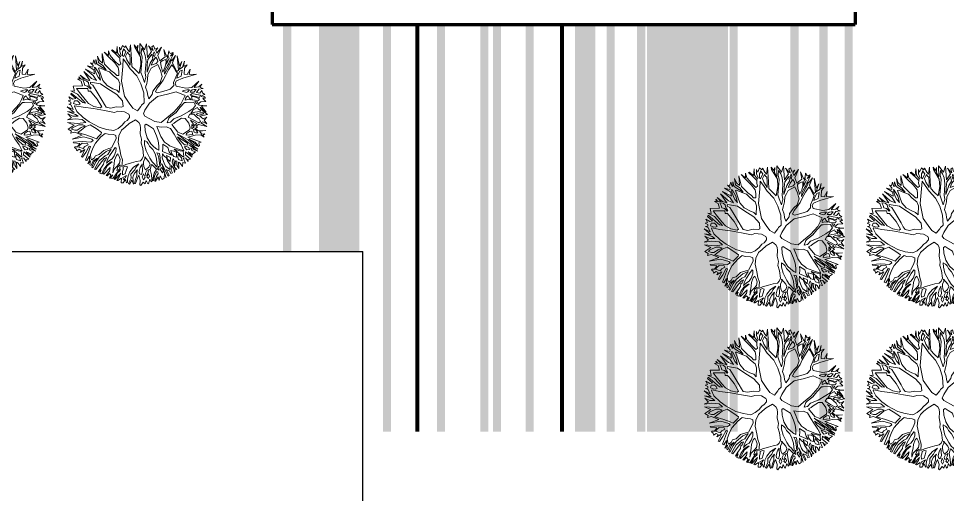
# Model space of a CAD drawing. Header units: metres. Extents: x -664657 to -643449, y -1076720 to -1062383.
# Drawn here: x -643548.4 to -643525.46, y -1071329.03 to -1071317.28 of the extents above; entities that cross this region are included whole.
import ezdxf

# ---------------------------------------------------------------- set-up
doc = ezdxf.new("R2010")
doc.units = ezdxf.units.M
doc.header["$LTSCALE"] = 0.1
doc.layers.get('0').update_dxf_attribs({"color": 8, "lineweight": 9})
doc.layers.add('AA_THER_silná', color=1, linetype='Continuous', lineweight=70)
doc.layers.add('AA_THER_STAFAZ', color=252, linetype='Continuous', lineweight=0)
doc.layers.add('AA_THER_slabá', color=4, linetype='Continuous')
doc.layers.add('AA_THER_ZELEŇ', color=53, linetype='Continuous')

# ---------------------------------------------------------------- blocks, each defined once
blk = doc.blocks.new('A$C0C461CEA')
for p, q in [((0.063, 0.606), (-0.009, 0.765)), ((-0.009, 0.765), (0.101, 0.706)), ((0.101, 0.706), (0.094, 0.804)), ((0.094, 0.804), (0.195, 0.61)), ((0.214, 0.725), (0.134, 0.788)), ((0.134, 0.788), (0.212, 0.751)), ((0.191, 0.795), (0.205, 0.826)), ((0.231, 0.749), (0.191, 0.795)), ((0.205, 0.826), (0.247, 0.779)), ((0.212, 0.751), (0.231, 0.749)), ((0.247, 0.779), (0.283, 0.818)), ((0.283, 0.818), (0.273, 0.766)), ((0.273, 0.766), (0.303, 0.735)), ((0.303, 0.735), (0.335, 0.855)), ((0.335, 0.855), (0.332, 0.706)), ((0.448, 0.732), (0.381, 0.832)), ((0.381, 0.832), (0.473, 0.745)), ((0.483, 0.777), (0.463, 0.845)), ((0.463, 0.845), (0.503, 0.812)), ((0.473, 0.745), (0.483, 0.777)), ((0.49, 0.711), (0.491, 0.762)), ((0.491, 0.762), (0.519, 0.739)), ((0.503, 0.812), (0.541, 0.849)), ((0.541, 0.849), (0.523, 0.775)), ((0.523, 0.775), (0.552, 0.829)), ((0.552, 0.829), (0.55, 0.733)), ((0.572, 0.716), (0.592, 0.82)), ((0.592, 0.82), (0.599, 0.69)), ((0.732, 0.619), (0.623, 0.824)), ((0.623, 0.824), (0.721, 0.691)), ((0.721, 0.691), (0.725, 0.772)), ((0.725, 0.772), (0.739, 0.638)), ((0.773, 0.691), (0.762, 0.79)), ((0.762, 0.79), (0.78, 0.708)), ((0.782, 0.71), (0.826, 0.755)), ((0.826, 0.755), (0.807, 0.687)), ((-0.25, 0.553), (-0.251, 0.627)), ((-0.251, 0.627), (-0.205, 0.61)), ((-0.205, 0.61), (-0.205, 0.641)), ((-0.205, 0.641), (-0.143, 0.596)), ((-0.108, 0.579), (-0.136, 0.688)), ((-0.136, 0.688), (-0.031, 0.479)), ((-0.062, 0.681), (-0.084, 0.71)), ((-0.084, 0.71), (-0.025, 0.681)), ((0.086, 0.573), (-0.062, 0.681)), ((-0.025, 0.681), (-0.029, 0.73)), ((-0.029, 0.73), (-0.001, 0.656)), ((-0.001, 0.656), (0.063, 0.606)), ((0.049, 0.709), (0.1, 0.674)), ((0.071, 0.64), (0.049, 0.709)), ((0.115, 0.58), (0.071, 0.64)), ((0.1, 0.674), (0.148, 0.626)), ((0.148, 0.626), (0.198, 0.54)), ((0.195, 0.61), (0.214, 0.725)), ((0.212, 0.581), (0.226, 0.644)), ((0.226, 0.644), (0.236, 0.684)), ((0.236, 0.684), (0.278, 0.625)), ((0.256, 0.734), (0.28, 0.713)), ((0.257, 0.695), (0.256, 0.734)), ((0.272, 0.676), (0.257, 0.695)), ((0.278, 0.625), (0.267, 0.543)), ((0.291, 0.657), (0.272, 0.676)), ((0.28, 0.713), (0.29, 0.678)), ((0.29, 0.678), (0.291, 0.657)), ((0.298, 0.594), (0.316, 0.668)), ((0.316, 0.668), (0.354, 0.641)), ((0.332, 0.706), (0.398, 0.641)), ((0.354, 0.641), (0.373, 0.618)), ((0.373, 0.618), (0.359, 0.578)), ((0.398, 0.641), (0.448, 0.732)), ((0.419, 0.639), (0.417, 0.618)), ((0.417, 0.618), (0.449, 0.568)), ((0.438, 0.663), (0.419, 0.639)), ((0.471, 0.697), (0.438, 0.663)), ((0.482, 0.682), (0.471, 0.697)), ((0.492, 0.669), (0.482, 0.682)), ((0.505, 0.682), (0.49, 0.711)), ((0.503, 0.634), (0.492, 0.669)), ((0.512, 0.575), (0.503, 0.634)), ((0.518, 0.634), (0.505, 0.682)), ((0.519, 0.739), (0.518, 0.634)), ((0.53, 0.531), (0.539, 0.622)), ((0.539, 0.622), (0.547, 0.66)), ((0.544, 0.723), (0.568, 0.689)), ((0.547, 0.66), (0.544, 0.723)), ((0.55, 0.733), (0.572, 0.716)), ((0.562, 0.609), (0.551, 0.471)), ((0.568, 0.689), (0.562, 0.609)), ((0.6, 0.66), (0.581, 0.563)), ((0.599, 0.69), (0.656, 0.641)), ((0.629, 0.644), (0.6, 0.66)), ((0.699, 0.587), (0.629, 0.644)), ((0.656, 0.641), (0.716, 0.594)), ((0.716, 0.594), (0.732, 0.619)), ((0.739, 0.638), (0.773, 0.691)), ((0.756, 0.617), (0.75, 0.55)), ((0.785, 0.647), (0.756, 0.617)), ((0.78, 0.708), (0.782, 0.71)), ((0.811, 0.549), (0.785, 0.647)), ((0.807, 0.687), (0.84, 0.599)), ((0.84, 0.599), (0.888, 0.613)), ((1.024, 0.679), (0.847, 0.53)), ((0.888, 0.613), (0.897, 0.711)), ((0.897, 0.711), (0.915, 0.627)), ((0.915, 0.627), (1.024, 0.679)), ((-0.394, 0.388), (-0.424, 0.459)), ((-0.424, 0.459), (-0.372, 0.399)), ((-0.386, 0.487), (-0.377, 0.497)), ((-0.28, 0.452), (-0.386, 0.487)), ((-0.377, 0.497), (-0.291, 0.473)), ((-0.291, 0.473), (-0.326, 0.577)), ((-0.326, 0.577), (-0.279, 0.488)), ((-0.256, 0.522), (-0.284, 0.582)), ((-0.284, 0.582), (-0.25, 0.553)), ((-0.209, 0.421), (-0.28, 0.452)), ((-0.279, 0.488), (-0.209, 0.448)), ((-0.207, 0.472), (-0.256, 0.522)), ((-0.215, 0.587), (-0.164, 0.562)), ((-0.208, 0.57), (-0.215, 0.587)), ((-0.212, 0.536), (-0.208, 0.57)), ((-0.186, 0.48), (-0.212, 0.536)), ((-0.209, 0.448), (-0.207, 0.472)), ((-0.163, 0.47), (-0.186, 0.48)), ((-0.164, 0.562), (-0.163, 0.47)), ((-0.143, 0.596), (-0.108, 0.579)), ((-0.134, 0.562), (-0.138, 0.487)), ((-0.138, 0.487), (-0.095, 0.443)), ((-0.111, 0.544), (-0.134, 0.562)), ((-0.084, 0.536), (-0.111, 0.544)), ((-0.05, 0.471), (-0.084, 0.536)), ((-0.013, 0.385), (-0.05, 0.471)), ((-0.031, 0.479), (0.019, 0.379)), ((0.141, 0.467), (0.086, 0.573)), ((0.154, 0.458), (0.115, 0.58)), ((0.175, 0.322), (0.141, 0.467)), ((0.193, 0.345), (0.154, 0.458)), ((0.198, 0.54), (0.234, 0.438)), ((0.236, 0.499), (0.212, 0.581)), ((0.281, 0.388), (0.236, 0.499)), ((0.267, 0.543), (0.281, 0.388)), ((0.299, 0.519), (0.298, 0.594)), ((0.359, 0.578), (0.299, 0.519)), ((0.318, 0.477), (0.314, 0.414)), ((0.392, 0.572), (0.318, 0.477)), ((0.469, 0.501), (0.392, 0.572)), ((0.449, 0.568), (0.492, 0.518)), ((0.532, 0.422), (0.469, 0.501)), ((0.492, 0.518), (0.511, 0.491)), ((0.511, 0.491), (0.512, 0.575)), ((0.551, 0.471), (0.53, 0.531)), ((0.574, 0.456), (0.571, 0.374)), ((0.581, 0.563), (0.574, 0.456)), ((0.735, 0.569), (0.699, 0.587)), ((0.736, 0.502), (0.735, 0.569)), ((0.738, 0.409), (0.736, 0.502)), ((0.75, 0.55), (0.759, 0.494)), ((0.759, 0.494), (0.811, 0.549)), ((0.772, 0.454), (0.768, 0.41)), ((0.847, 0.53), (0.772, 0.454)), ((0.955, 0.401), (1.039, 0.454)), ((1.039, 0.454), (1.103, 0.589)), ((1.103, 0.589), (1.074, 0.465)), ((1.074, 0.465), (1.137, 0.506)), ((1.137, 0.506), (1.166, 0.562)), ((1.154, 0.472), (1.142, 0.409)), ((1.213, 0.508), (1.154, 0.472)), ((1.166, 0.562), (1.164, 0.508)), ((1.164, 0.508), (1.213, 0.508)), ((1.193, 0.416), (1.206, 0.47)), ((1.206, 0.47), (1.232, 0.441)), ((-0.495, 0.221), (-0.55, 0.309)), ((-0.55, 0.309), (-0.495, 0.256)), ((-0.436, 0.238), (-0.503, 0.376)), ((-0.503, 0.376), (-0.397, 0.235)), ((-0.394, 0.371), (-0.482, 0.412)), ((-0.482, 0.412), (-0.394, 0.388)), ((-0.256, 0.32), (-0.394, 0.371)), ((-0.372, 0.399), (-0.265, 0.347)), ((-0.265, 0.347), (-0.176, 0.312)), ((-0.174, 0.275), (-0.256, 0.32)), ((-0.194, 0.381), (-0.209, 0.421)), ((-0.162, 0.346), (-0.194, 0.381)), ((-0.176, 0.312), (-0.162, 0.346)), ((-0.157, 0.436), (-0.114, 0.321)), ((-0.081, 0.391), (-0.157, 0.436)), ((-0.114, 0.321), (-0.04, 0.095)), ((-0.095, 0.443), (-0.013, 0.385)), ((0.012, 0.333), (-0.081, 0.391)), ((0.154, 0.269), (0.012, 0.333)), ((0.019, 0.379), (0.096, 0.349)), ((0.096, 0.349), (0.175, 0.322)), ((0.24, 0.295), (0.193, 0.345)), ((0.234, 0.438), (0.258, 0.367)), ((0.258, 0.367), (0.296, 0.309)), ((0.296, 0.309), (0.308, 0.222)), ((0.314, 0.414), (0.309, 0.363)), ((0.309, 0.363), (0.334, 0.286)), ((0.513, 0.258), (0.54, 0.324)), ((0.54, 0.324), (0.532, 0.422)), ((0.571, 0.374), (0.551, 0.283)), ((0.731, 0.289), (0.76, 0.363)), ((0.76, 0.363), (0.738, 0.409)), ((0.768, 0.41), (0.8, 0.37)), ((0.8, 0.37), (0.955, 0.401)), ((0.943, 0.354), (0.922, 0.336)), ((0.922, 0.336), (0.992, 0.342)), ((0.983, 0.384), (0.943, 0.354)), ((1.022, 0.404), (0.983, 0.384)), ((0.992, 0.342), (1.008, 0.359)), ((1.008, 0.359), (1.022, 0.404)), ((1.04, 0.305), (1.019, 0.28)), ((1.065, 0.28), (1.04, 0.305)), ((1.06, 0.421), (1.046, 0.396)), ((1.046, 0.396), (1.046, 0.37)), ((1.046, 0.37), (1.102, 0.394)), ((1.085, 0.438), (1.06, 0.421)), ((1.084, 0.364), (1.065, 0.329)), ((1.065, 0.329), (1.216, 0.353)), ((1.151, 0.377), (1.084, 0.364)), ((1.117, 0.447), (1.085, 0.438)), ((1.115, 0.327), (1.094, 0.318)), ((1.094, 0.318), (1.123, 0.272)), ((1.102, 0.394), (1.117, 0.447)), ((1.157, 0.334), (1.115, 0.327)), ((1.123, 0.272), (1.221, 0.303)), ((1.142, 0.409), (1.193, 0.416)), ((1.216, 0.393), (1.151, 0.377)), ((1.223, 0.332), (1.157, 0.334)), ((1.216, 0.353), (1.216, 0.393)), ((1.221, 0.303), (1.223, 0.332)), ((1.232, 0.441), (1.276, 0.429)), ((1.276, 0.429), (1.239, 0.399)), ((1.239, 0.399), (1.239, 0.378)), ((1.239, 0.378), (1.266, 0.383)), ((1.336, 0.335), (1.265, 0.299)), ((1.266, 0.383), (1.281, 0.398)), ((1.308, 0.383), (1.275, 0.358)), ((1.275, 0.358), (1.336, 0.335)), ((1.281, 0.398), (1.308, 0.383)), ((-0.612, 0.165), (-0.577, 0.172)), ((-0.557, 0.142), (-0.612, 0.165)), ((-0.577, 0.172), (-0.583, 0.229)), ((-0.583, 0.229), (-0.536, 0.174)), ((-0.526, 0.187), (-0.556, 0.247)), ((-0.556, 0.247), (-0.505, 0.187)), ((-0.536, 0.174), (-0.526, 0.187)), ((-0.505, 0.187), (-0.335, 0.163)), ((-0.495, 0.256), (-0.436, 0.238)), ((-0.415, 0.205), (-0.495, 0.221)), ((-0.444, 0.15), (-0.46, 0.141)), ((-0.353, 0.149), (-0.444, 0.15)), ((-0.335, 0.163), (-0.415, 0.205)), ((-0.397, 0.235), (-0.263, 0.181)), ((-0.273, 0.155), (-0.353, 0.149)), ((-0.191, 0.121), (-0.273, 0.155)), ((-0.263, 0.181), (-0.194, 0.167)), ((-0.194, 0.167), (-0.145, 0.146)), ((-0.142, 0.224), (-0.174, 0.275)), ((-0.145, 0.146), (-0.114, 0.159)), ((-0.114, 0.159), (-0.142, 0.224)), ((0.266, 0.178), (0.154, 0.269)), ((0.308, 0.222), (0.24, 0.295)), ((0.364, 0.065), (0.266, 0.178)), ((0.334, 0.286), (0.348, 0.221)), ((0.348, 0.221), (0.354, 0.16)), ((0.354, 0.16), (0.409, 0.103)), ((0.485, 0.148), (0.513, 0.258)), ((0.534, 0.218), (0.533, 0.155)), ((0.533, 0.155), (0.567, 0.153)), ((0.551, 0.283), (0.534, 0.218)), ((0.567, 0.153), (0.619, 0.192)), ((0.726, 0.197), (0.588, 0.099)), ((0.619, 0.192), (0.694, 0.255)), ((0.694, 0.255), (0.731, 0.289)), ((0.834, 0.289), (0.726, 0.197)), ((0.992, 0.29), (0.834, 0.289)), ((0.985, 0.138), (0.99, 0.219)), ((0.99, 0.219), (0.992, 0.29)), ((1.029, 0.181), (0.99, 0.078)), ((1.019, 0.28), (1.014, 0.25)), ((1.014, 0.25), (1.022, 0.223)), ((1.022, 0.223), (1.057, 0.251)), ((1.054, 0.196), (1.029, 0.181)), ((1.161, 0.247), (1.054, 0.196)), ((1.057, 0.251), (1.11, 0.266)), ((1.11, 0.266), (1.065, 0.28)), ((1.15, 0.081), (1.193, 0.151)), ((1.207, 0.21), (1.161, 0.247)), ((1.221, 0.277), (1.173, 0.268)), ((1.173, 0.268), (1.209, 0.239)), ((1.193, 0.151), (1.207, 0.21)), ((1.249, 0.194), (1.201, 0.132)), ((1.209, 0.239), (1.221, 0.277)), ((1.265, 0.299), (1.236, 0.242)), ((1.236, 0.242), (1.263, 0.236)), ((1.268, 0.179), (1.249, 0.194)), ((1.263, 0.236), (1.379, 0.275)), ((1.314, 0.169), (1.268, 0.179)), ((1.277, 0.128), (1.319, 0.158)), ((1.411, 0.18), (1.289, 0.213)), ((1.289, 0.213), (1.317, 0.184)), ((1.379, 0.275), (1.301, 0.236)), ((1.301, 0.236), (1.411, 0.18)), ((1.319, 0.158), (1.314, 0.169)), ((1.317, 0.184), (1.443, 0.155)), ((1.443, 0.155), (1.34, 0.081)), ((-0.493, -0.002), (-0.644, 0.041)), ((-0.644, 0.041), (-0.485, 0.03)), ((-0.635, 0.101), (-0.551, 0.117)), ((-0.519, 0.086), (-0.635, 0.101)), ((-0.551, 0.117), (-0.557, 0.142)), ((-0.509, 0.126), (-0.526, 0.126)), ((-0.526, 0.126), (-0.492, 0.08)), ((-0.485, 0.03), (-0.519, 0.086)), ((-0.416, 0.057), (-0.509, 0.126)), ((-0.492, 0.08), (-0.453, 0.038)), ((-0.46, 0.141), (-0.318, -0.013)), ((-0.453, 0.038), (-0.411, 0.003)), ((-0.354, -0.026), (-0.416, 0.057)), ((-0.411, 0.003), (-0.354, -0.026)), ((-0.099, 0.096), (-0.191, 0.121)), ((-0.05, 0.048), (-0.099, 0.096)), ((0, -0.086), (-0.05, 0.048)), ((-0.04, 0.095), (0.101, -0.11)), ((0.435, -0.079), (0.364, 0.065)), ((0.409, 0.103), (0.439, 0.053)), ((0.439, 0.053), (0.476, 0.01)), ((0.476, 0.01), (0.498, 0.096)), ((0.498, 0.096), (0.485, 0.148)), ((0.588, 0.099), (0.514, -0.053)), ((0.934, -0.024), (0.985, 0.138)), ((0.99, 0.078), (0.966, -0.017)), ((1.064, -0.035), (1.15, 0.081)), ((1.184, 0.044), (1.176, -0.007)), ((1.242, 0.072), (1.184, 0.044)), ((1.201, 0.118), (1.192, 0.06)), ((1.192, 0.06), (1.242, 0.105)), ((1.201, 0.132), (1.201, 0.118)), ((1.242, 0.105), (1.277, 0.128)), ((1.297, 0.051), (1.242, 0.072)), ((1.294, 0.108), (1.276, 0.086)), ((1.276, 0.086), (1.305, 0.077)), ((1.327, 0.131), (1.294, 0.108)), ((1.347, 0.037), (1.297, 0.051)), ((1.305, 0.077), (1.384, 0.138)), ((1.367, 0.149), (1.327, 0.131)), ((1.34, 0.081), (1.406, 0.061)), ((1.386, 0.006), (1.347, 0.037)), ((1.384, 0.138), (1.367, 0.149)), ((1.367, -0.026), (1.386, 0.006)), ((1.421, 0.016), (1.398, -0.011)), ((1.406, 0.061), (1.454, 0.109)), ((1.495, 0.013), (1.421, 0.016)), ((1.454, 0.109), (1.431, 0.05)), ((1.431, 0.05), (1.495, 0.013)), ((-0.701, -0.157), (-0.672, -0.144)), ((-0.672, -0.144), (-0.697, -0.115)), ((-0.697, -0.115), (-0.649, -0.134)), ((-0.599, -0.118), (-0.687, -0.081)), ((-0.687, -0.081), (-0.582, -0.108)), ((-0.508, -0.101), (-0.659, -0.004)), ((-0.659, -0.004), (-0.5, -0.057)), ((-0.649, -0.134), (-0.599, -0.118)), ((-0.561, -0.129), (-0.611, -0.142)), ((-0.611, -0.142), (-0.575, -0.175)), ((-0.582, -0.108), (-0.544, -0.105)), ((-0.519, -0.137), (-0.561, -0.129)), ((-0.544, -0.105), (-0.508, -0.101)), ((-0.491, -0.179), (-0.519, -0.137)), ((-0.5, -0.057), (-0.412, -0.054)), ((-0.412, -0.054), (-0.493, -0.002)), ((-0.33, -0.078), (-0.491, -0.12)), ((-0.491, -0.12), (-0.481, -0.145)), ((-0.481, -0.145), (-0.435, -0.149)), ((-0.435, -0.149), (-0.35, -0.207)), ((-0.208, -0.104), (-0.33, -0.078)), ((-0.318, -0.013), (-0.221, -0.06)), ((-0.221, -0.06), (-0.118, -0.072)), ((-0.023, -0.134), (-0.208, -0.104)), ((-0.118, -0.072), (-0.051, -0.067)), ((-0.051, -0.067), (0, -0.086)), ((0.101, -0.19), (-0.023, -0.134)), ((0.101, -0.11), (0.215, -0.18)), ((0.412, -0.132), (0.435, -0.079)), ((0.412, -0.157), (0.412, -0.132)), ((0.514, -0.053), (0.492, -0.182)), ((0.864, -0.159), (0.934, -0.024)), ((0.908, -0.119), (0.897, -0.15)), ((0.966, -0.017), (0.908, -0.119)), ((0.946, -0.198), (0.973, -0.127)), ((0.973, -0.127), (1.064, -0.035)), ((1.084, -0.067), (1.026, -0.151)), ((1.138, -0.047), (1.084, -0.067)), ((1.225, -0.095), (1.138, -0.047)), ((1.176, -0.007), (1.277, -0.02)), ((1.271, -0.153), (1.225, -0.095)), ((1.231, -0.04), (1.321, -0.091)), ((1.289, -0.041), (1.231, -0.04)), ((1.277, -0.02), (1.367, -0.026)), ((1.324, -0.116), (1.277, -0.096)), ((1.277, -0.096), (1.303, -0.157)), ((1.346, -0.047), (1.289, -0.041)), ((1.303, -0.157), (1.324, -0.116)), ((1.321, -0.091), (1.346, -0.047)), ((1.347, -0.14), (1.333, -0.161)), ((1.374, -0.053), (1.346, -0.093)), ((1.346, -0.093), (1.374, -0.091)), ((1.368, -0.148), (1.347, -0.14)), ((1.374, -0.091), (1.353, -0.129)), ((1.353, -0.129), (1.41, -0.147)), ((1.4, -0.166), (1.368, -0.148)), ((1.514, -0.029), (1.374, -0.053)), ((1.398, -0.011), (1.514, -0.029)), ((1.41, -0.147), (1.519, -0.094)), ((1.519, -0.094), (1.431, -0.145)), ((1.431, -0.145), (1.486, -0.17)), ((1.486, -0.17), (1.527, -0.148)), ((1.527, -0.148), (1.511, -0.184)), ((-0.721, -0.288), (-0.583, -0.227)), ((-0.67, -0.354), (-0.721, -0.288)), ((-0.634, -0.167), (-0.701, -0.157)), ((-0.49, -0.229), (-0.658, -0.302)), ((-0.583, -0.227), (-0.634, -0.167)), ((-0.575, -0.175), (-0.552, -0.204)), ((-0.552, -0.204), (-0.506, -0.197)), ((-0.506, -0.197), (-0.448, -0.22)), ((-0.444, -0.203), (-0.491, -0.179)), ((-0.465, -0.267), (-0.49, -0.229)), ((-0.431, -0.251), (-0.465, -0.267)), ((-0.448, -0.22), (-0.444, -0.203)), ((-0.402, -0.266), (-0.431, -0.251)), ((-0.281, -0.328), (-0.402, -0.266)), ((-0.35, -0.207), (-0.2, -0.314)), ((0.046, -0.318), (0.128, -0.29)), ((0.147, -0.271), (0.101, -0.19)), ((0.128, -0.29), (0.147, -0.271)), ((0.215, -0.18), (0.302, -0.23)), ((0.302, -0.23), (0.386, -0.241)), ((0.386, -0.241), (0.412, -0.157)), ((0.492, -0.182), (0.493, -0.246)), ((0.493, -0.246), (0.533, -0.274)), ((0.533, -0.274), (0.71, -0.29)), ((0.71, -0.29), (0.814, -0.262)), ((0.814, -0.262), (0.864, -0.159)), ((0.846, -0.329), (0.914, -0.295)), ((0.897, -0.15), (0.901, -0.228)), ((0.901, -0.228), (0.946, -0.198)), ((0.914, -0.295), (0.987, -0.292)), ((1.009, -0.187), (0.98, -0.225)), ((0.98, -0.225), (1.12, -0.297)), ((0.987, -0.292), (1.076, -0.35)), ((1.026, -0.151), (1.009, -0.187)), ((1.12, -0.297), (1.208, -0.294)), ((1.208, -0.294), (1.276, -0.187)), ((1.287, -0.212), (1.256, -0.26)), ((1.256, -0.26), (1.262, -0.288)), ((1.262, -0.288), (1.356, -0.236)), ((1.276, -0.187), (1.271, -0.153)), ((1.318, -0.192), (1.287, -0.212)), ((1.394, -0.229), (1.298, -0.308)), ((1.356, -0.236), (1.318, -0.192)), ((1.333, -0.161), (1.36, -0.194)), ((1.36, -0.194), (1.389, -0.194)), ((1.389, -0.194), (1.421, -0.179)), ((1.389, -0.301), (1.527, -0.295)), ((1.476, -0.191), (1.394, -0.229)), ((1.421, -0.179), (1.4, -0.166)), ((1.541, -0.201), (1.476, -0.191)), ((1.527, -0.295), (1.496, -0.321)), ((1.511, -0.184), (1.541, -0.201)), ((-0.722, -0.374), (-0.67, -0.354)), ((-0.605, -0.381), (-0.722, -0.374)), ((-0.705, -0.422), (-0.705, -0.403)), ((-0.705, -0.403), (-0.475, -0.468)), ((-0.602, -0.457), (-0.705, -0.422)), ((-0.658, -0.302), (-0.588, -0.343)), ((-0.429, -0.459), (-0.605, -0.381)), ((-0.588, -0.343), (-0.459, -0.411)), ((-0.459, -0.411), (-0.383, -0.446)), ((-0.383, -0.446), (-0.284, -0.456)), ((-0.284, -0.456), (-0.182, -0.436)), ((-0.167, -0.411), (-0.281, -0.328)), ((-0.099, -0.448), (-0.274, -0.489)), ((-0.2, -0.314), (-0.141, -0.358)), ((-0.182, -0.436), (-0.167, -0.411)), ((-0.141, -0.358), (-0.098, -0.387)), ((0.06, -0.41), (-0.099, -0.448)), ((-0.098, -0.387), (-0.025, -0.371)), ((-0.025, -0.371), (0.046, -0.318)), ((0.101, -0.37), (0.06, -0.41)), ((0.202, -0.337), (0.101, -0.37)), ((0.284, -0.347), (0.202, -0.337)), ((0.271, -0.484), (0.295, -0.448)), ((0.301, -0.364), (0.284, -0.347)), ((0.295, -0.448), (0.313, -0.389)), ((0.313, -0.389), (0.301, -0.364)), ((0.414, -0.386), (0.348, -0.481)), ((0.482, -0.404), (0.414, -0.386)), ((0.518, -0.429), (0.482, -0.404)), ((0.544, -0.477), (0.518, -0.429)), ((0.601, -0.382), (0.587, -0.408)), ((0.587, -0.408), (0.628, -0.487)), ((0.66, -0.39), (0.601, -0.382)), ((0.74, -0.406), (0.66, -0.39)), ((0.768, -0.431), (0.74, -0.406)), ((0.831, -0.489), (0.768, -0.431)), ((0.773, -0.347), (0.846, -0.329)), ((0.833, -0.407), (0.773, -0.347)), ((0.896, -0.469), (0.833, -0.407)), ((1.076, -0.35), (1.146, -0.402)), ((1.322, -0.346), (1.122, -0.328)), ((1.122, -0.328), (1.314, -0.377)), ((1.146, -0.366), (1.331, -0.398)), ((1.205, -0.406), (1.146, -0.366)), ((1.146, -0.402), (1.247, -0.462)), ((1.293, -0.438), (1.205, -0.406)), ((1.35, -0.423), (1.293, -0.438)), ((1.298, -0.308), (1.389, -0.301)), ((1.314, -0.377), (1.526, -0.421)), ((1.436, -0.382), (1.322, -0.346)), ((1.331, -0.398), (1.35, -0.423)), ((1.439, -0.334), (1.334, -0.329)), ((1.334, -0.329), (1.521, -0.375)), ((1.526, -0.421), (1.375, -0.412)), ((1.375, -0.412), (1.53, -0.449)), ((1.521, -0.375), (1.436, -0.382)), ((1.513, -0.369), (1.439, -0.334)), ((1.496, -0.321), (1.528, -0.358)), ((1.528, -0.358), (1.513, -0.369)), ((-0.671, -0.512), (-0.715, -0.477)), ((-0.715, -0.477), (-0.643, -0.483)), ((-0.697, -0.539), (-0.671, -0.512)), ((-0.651, -0.541), (-0.697, -0.539)), ((-0.67, -0.585), (-0.643, -0.564)), ((-0.628, -0.583), (-0.67, -0.585)), ((-0.643, -0.564), (-0.651, -0.541)), ((-0.643, -0.483), (-0.602, -0.457)), ((-0.569, -0.633), (-0.628, -0.583)), ((-0.562, -0.478), (-0.608, -0.497)), ((-0.608, -0.497), (-0.603, -0.545)), ((-0.603, -0.545), (-0.555, -0.54)), ((-0.569, -0.566), (-0.571, -0.578)), ((-0.571, -0.578), (-0.503, -0.638)), ((-0.439, -0.537), (-0.569, -0.566)), ((-0.528, -0.49), (-0.562, -0.478)), ((-0.555, -0.54), (-0.523, -0.534)), ((-0.5, -0.512), (-0.528, -0.49)), ((-0.523, -0.534), (-0.5, -0.512)), ((-0.475, -0.468), (-0.429, -0.459)), ((-0.274, -0.489), (-0.439, -0.537)), ((0.215, -0.623), (0.252, -0.551)), ((0.252, -0.551), (0.271, -0.484)), ((0.309, -0.559), (0.276, -0.629)), ((0.348, -0.481), (0.309, -0.559)), ((0.574, -0.561), (0.544, -0.477)), ((0.627, -0.632), (0.574, -0.561)), ((0.628, -0.487), (0.7, -0.576)), ((0.7, -0.576), (0.793, -0.643)), ((0.885, -0.552), (0.831, -0.489)), ((0.927, -0.618), (0.885, -0.552)), ((0.987, -0.527), (0.896, -0.469)), ((0.973, -0.572), (1.072, -0.589)), ((0.997, -0.622), (0.973, -0.572)), ((1.063, -0.541), (0.987, -0.527)), ((1.084, -0.55), (1.063, -0.541)), ((1.072, -0.589), (1.119, -0.642)), ((1.24, -0.542), (1.084, -0.55)), ((1.271, -0.556), (1.173, -0.572)), ((1.173, -0.572), (1.345, -0.623)), ((1.328, -0.531), (1.24, -0.542)), ((1.247, -0.462), (1.328, -0.531)), ((1.32, -0.545), (1.271, -0.556)), ((1.308, -0.455), (1.382, -0.454)), ((1.323, -0.478), (1.308, -0.455)), ((1.362, -0.62), (1.32, -0.545)), ((1.367, -0.498), (1.323, -0.478)), ((1.492, -0.575), (1.361, -0.539)), ((1.361, -0.539), (1.376, -0.585)), ((1.403, -0.475), (1.367, -0.498)), ((1.376, -0.585), (1.48, -0.613)), ((1.382, -0.454), (1.403, -0.475)), ((1.434, -0.521), (1.395, -0.521)), ((1.395, -0.521), (1.492, -0.575)), ((1.53, -0.449), (1.415, -0.452)), ((1.415, -0.452), (1.445, -0.477)), ((1.485, -0.543), (1.434, -0.521)), ((1.445, -0.477), (1.505, -0.474)), ((1.505, -0.474), (1.477, -0.522)), ((1.477, -0.522), (1.485, -0.543)), ((-0.537, -0.67), (-0.676, -0.63)), ((-0.676, -0.63), (-0.569, -0.633)), ((-0.639, -0.698), (-0.537, -0.67)), ((-0.507, -0.691), (-0.639, -0.698)), ((-0.54, -0.767), (-0.622, -0.732)), ((-0.622, -0.732), (-0.532, -0.735)), ((-0.532, -0.735), (-0.456, -0.699)), ((-0.456, -0.699), (-0.507, -0.691)), ((-0.503, -0.638), (-0.373, -0.687)), ((-0.374, -0.724), (-0.483, -0.76)), ((-0.416, -0.81), (-0.302, -0.746)), ((-0.302, -0.746), (-0.374, -0.724)), ((-0.373, -0.687), (-0.256, -0.714)), ((-0.256, -0.714), (-0.076, -0.727)), ((-0.076, -0.727), (0.048, -0.713)), ((0.048, -0.713), (0.165, -0.682)), ((0.185, -0.745), (0.103, -0.771)), ((0.165, -0.682), (0.215, -0.623)), ((0.227, -0.745), (0.185, -0.745)), ((0.25, -0.786), (0.227, -0.745)), ((0.276, -0.629), (0.273, -0.73)), ((0.273, -0.73), (0.303, -0.824)), ((0.648, -0.697), (0.627, -0.632)), ((0.706, -0.765), (0.648, -0.697)), ((0.68, -0.635), (0.71, -0.698)), ((0.723, -0.641), (0.68, -0.635)), ((0.71, -0.698), (0.771, -0.775)), ((0.755, -0.654), (0.723, -0.641)), ((0.793, -0.687), (0.755, -0.654)), ((0.793, -0.643), (0.86, -0.669)), ((0.861, -0.713), (0.793, -0.687)), ((0.86, -0.669), (0.919, -0.683)), ((0.923, -0.765), (0.861, -0.713)), ((0.919, -0.683), (0.953, -0.683)), ((0.953, -0.683), (0.927, -0.618)), ((0.943, -0.738), (0.987, -0.729)), ((0.979, -0.769), (0.943, -0.738)), ((0.987, -0.729), (1.026, -0.796)), ((1.018, -0.681), (0.997, -0.622)), ((1.087, -0.68), (1.018, -0.681)), ((1.033, -0.716), (1.053, -0.774)), ((1.078, -0.743), (1.033, -0.716)), ((1.111, -0.744), (1.078, -0.743)), ((1.171, -0.679), (1.087, -0.68)), ((1.099, -0.713), (1.174, -0.717)), ((1.139, -0.759), (1.099, -0.713)), ((1.151, -0.786), (1.111, -0.744)), ((1.119, -0.642), (1.171, -0.679)), ((1.135, -0.61), (1.181, -0.601)), ((1.169, -0.658), (1.135, -0.61)), ((1.218, -0.683), (1.169, -0.658)), ((1.174, -0.717), (1.193, -0.78)), ((1.181, -0.601), (1.228, -0.603)), ((1.262, -0.674), (1.218, -0.683)), ((1.22, -0.716), (1.225, -0.775)), ((1.246, -0.741), (1.22, -0.716)), ((1.228, -0.603), (1.262, -0.674)), ((1.269, -0.792), (1.246, -0.741)), ((1.339, -0.652), (1.266, -0.621)), ((1.266, -0.621), (1.279, -0.67)), ((1.292, -0.73), (1.269, -0.733)), ((1.269, -0.733), (1.293, -0.833)), ((1.279, -0.67), (1.304, -0.696)), ((1.314, -0.791), (1.292, -0.73)), ((1.304, -0.696), (1.367, -0.69)), ((1.351, -0.74), (1.321, -0.736)), ((1.321, -0.736), (1.366, -0.826)), ((1.367, -0.69), (1.339, -0.652)), ((1.345, -0.623), (1.362, -0.62)), ((1.406, -0.775), (1.351, -0.74)), ((1.404, -0.631), (1.364, -0.641)), ((1.364, -0.641), (1.432, -0.706)), ((1.432, -0.706), (1.386, -0.715)), ((1.386, -0.715), (1.406, -0.775)), ((1.457, -0.664), (1.404, -0.631)), ((1.461, -0.634), (1.444, -0.636)), ((1.444, -0.636), (1.457, -0.664)), ((1.48, -0.613), (1.461, -0.634)), ((-0.483, -0.76), (-0.59, -0.822)), ((-0.59, -0.822), (-0.54, -0.767)), ((-0.568, -0.862), (-0.416, -0.81)), ((-0.457, -0.859), (-0.568, -0.862)), ((-0.519, -0.958), (-0.457, -0.859)), ((-0.446, -0.892), (-0.463, -0.909)), ((-0.388, -0.824), (-0.446, -0.892)), ((-0.329, -0.8), (-0.388, -0.824)), ((-0.381, -0.913), (-0.335, -0.847)), ((-0.322, -0.887), (-0.355, -0.942)), ((-0.335, -0.847), (-0.287, -0.798)), ((-0.287, -0.798), (-0.329, -0.8)), ((-0.283, -0.813), (-0.322, -0.887)), ((-0.221, -0.753), (-0.283, -0.813)), ((-0.092, -0.771), (-0.221, -0.753)), ((-0.004, -0.791), (-0.092, -0.771)), ((-0.04, -0.918), (-0.024, -0.869)), ((0.014, -0.86), (-0.027, -0.987)), ((-0.024, -0.869), (-0.002, -0.812)), ((-0.002, -0.812), (-0.004, -0.791)), ((0.055, -0.78), (0.014, -0.86)), ((0.103, -0.771), (0.055, -0.78)), ((0.243, -0.953), (0.249, -0.862)), ((0.249, -0.862), (0.25, -0.786)), ((0.303, -0.824), (0.376, -0.924)), ((0.766, -0.864), (0.706, -0.765)), ((0.766, -0.918), (0.766, -0.864)), ((0.771, -0.775), (0.873, -0.86)), ((0.789, -0.874), (0.884, -0.921)), ((0.804, -0.903), (0.789, -0.874)), ((0.873, -0.86), (0.932, -0.9)), ((0.975, -0.826), (0.923, -0.765)), ((1.031, -0.928), (0.975, -0.826)), ((1.005, -0.804), (0.979, -0.769)), ((1.045, -0.869), (1.005, -0.804)), ((1.026, -0.796), (1.051, -0.84)), ((1.075, -0.925), (1.045, -0.869)), ((1.051, -0.84), (1.075, -0.882)), ((1.053, -0.774), (1.127, -0.856)), ((1.075, -0.882), (1.075, -0.925)), ((1.259, -1.006), (1.085, -0.865)), ((1.085, -0.865), (1.242, -1.046)), ((1.127, -0.856), (1.163, -0.878)), ((1.193, -0.78), (1.139, -0.759)), ((1.217, -0.83), (1.151, -0.786)), ((1.163, -0.878), (1.239, -0.897)), ((1.239, -0.897), (1.217, -0.83)), ((1.225, -0.775), (1.289, -0.835)), ((1.293, -0.863), (1.24, -0.831)), ((1.24, -0.831), (1.264, -0.903)), ((1.289, -0.835), (1.269, -0.792)), ((1.293, -0.833), (1.345, -0.856)), ((1.327, -0.913), (1.293, -0.863)), ((1.366, -0.826), (1.314, -0.791)), ((1.345, -0.856), (1.318, -0.856)), ((1.318, -0.856), (1.327, -0.913)), ((-0.458, -0.964), (-0.519, -0.958)), ((-0.463, -0.909), (-0.469, -0.936)), ((-0.469, -0.936), (-0.415, -0.93)), ((-0.456, -0.999), (-0.458, -0.964)), ((-0.402, -0.959), (-0.456, -0.999)), ((-0.415, -0.93), (-0.381, -0.913)), ((-0.275, -0.955), (-0.402, -0.959)), ((-0.396, -1.075), (-0.275, -0.955)), ((-0.237, -0.968), (-0.396, -1.075)), ((-0.355, -0.942), (-0.206, -0.924)), ((-0.105, -0.95), (-0.237, -0.968)), ((-0.235, -1.047), (-0.102, -1.004)), ((-0.142, -1.045), (-0.222, -1.071)), ((-0.206, -0.924), (-0.095, -0.918)), ((-0.125, -1.059), (-0.142, -1.045)), ((-0.078, -0.962), (-0.105, -0.95)), ((-0.102, -1.004), (-0.078, -0.962)), ((-0.095, -0.918), (-0.04, -0.918)), ((-0.027, -0.987), (-0.034, -1.08)), ((0.102, -1.129), (0.142, -1.04)), ((0.184, -1.043), (0.122, -1.171)), ((0.142, -1.04), (0.206, -0.982)), ((0.246, -0.974), (0.184, -1.043)), ((0.206, -0.982), (0.243, -0.953)), ((0.23, -1.077), (0.246, -0.974)), ((0.277, -0.999), (0.264, -1.085)), ((0.292, -0.925), (0.277, -0.999)), ((0.309, -0.927), (0.292, -0.925)), ((0.33, -0.981), (0.309, -0.927)), ((0.333, -1.053), (0.33, -0.981)), ((0.374, -0.999), (0.362, -1.036)), ((0.362, -1.036), (0.365, -1.114)), ((0.41, -1.033), (0.374, -0.999)), ((0.376, -0.924), (0.427, -1.003)), ((0.444, -1.071), (0.41, -1.033)), ((0.427, -1.003), (0.48, -1.062)), ((0.558, -1.109), (0.631, -1.046)), ((0.631, -1.046), (0.693, -0.999)), ((0.746, -1.013), (0.692, -1.098)), ((0.693, -0.999), (0.75, -0.958)), ((0.726, -1.085), (0.746, -1.013)), ((0.75, -0.958), (0.766, -0.918)), ((0.79, -1.059), (0.793, -1.031)), ((0.793, -1.031), (0.796, -0.994)), ((0.796, -0.994), (0.85, -1.098)), ((0.804, -0.956), (0.804, -0.903)), ((0.813, -0.977), (0.804, -0.956)), ((0.841, -1.024), (0.813, -0.977)), ((0.885, -1.058), (0.841, -1.024)), ((0.884, -0.921), (0.914, -0.946)), ((0.914, -0.998), (0.885, -1.058)), ((0.906, -1.064), (0.934, -1.03)), ((0.914, -0.946), (0.914, -0.998)), ((0.932, -0.9), (0.98, -0.916)), ((0.934, -1.03), (0.94, -1.076)), ((0.939, -0.942), (0.95, -1.023)), ((0.95, -0.942), (0.939, -0.942)), ((1.04, -0.98), (0.95, -0.942)), ((0.95, -1.023), (1.001, -1.095)), ((0.98, -0.916), (1.029, -0.945)), ((1.029, -0.945), (1.031, -0.928)), ((1.032, -1.052), (1.04, -0.98)), ((1.05, -0.921), (1.086, -0.98)), ((1.051, -0.97), (1.05, -0.921)), ((1.086, -0.98), (1.051, -0.97)), ((1.059, -1.012), (1.058, -1.092)), ((1.08, -1.009), (1.059, -1.012)), ((1.097, -1.037), (1.08, -1.009)), ((1.085, -1.069), (1.097, -1.037)), ((1.098, -0.94), (1.107, -0.921)), ((1.105, -0.963), (1.098, -0.94)), ((1.156, -0.996), (1.105, -0.963)), ((1.107, -0.921), (1.156, -0.965)), ((1.156, -0.965), (1.156, -0.996)), ((1.242, -1.046), (1.185, -0.992)), ((1.185, -0.992), (1.213, -1.063)), ((1.249, -0.922), (1.189, -0.924)), ((1.189, -0.924), (1.265, -0.987)), ((1.281, -0.953), (1.249, -0.922)), ((1.265, -0.987), (1.259, -1.006)), ((1.264, -0.903), (1.302, -0.93)), ((1.302, -0.93), (1.281, -0.953)), ((-0.36, -1.114), (-0.235, -1.047)), ((-0.351, -1.121), (-0.36, -1.114)), ((-0.255, -1.094), (-0.351, -1.121)), ((-0.305, -1.172), (-0.267, -1.159)), ((-0.305, -1.187), (-0.305, -1.172)), ((-0.273, -1.193), (-0.305, -1.187)), ((-0.254, -1.22), (-0.273, -1.193)), ((-0.267, -1.159), (-0.255, -1.094)), ((-0.227, -1.182), (-0.254, -1.22)), ((-0.242, -1.119), (-0.248, -1.151)), ((-0.248, -1.151), (-0.172, -1.146)), ((-0.222, -1.071), (-0.242, -1.119)), ((-0.189, -1.184), (-0.227, -1.182)), ((-0.141, -1.15), (-0.193, -1.224)), ((-0.193, -1.224), (-0.189, -1.184)), ((-0.172, -1.146), (-0.16, -1.106)), ((-0.16, -1.106), (-0.125, -1.059)), ((-0.146, -1.278), (-0.141, -1.15)), ((-0.109, -1.185), (-0.125, -1.278)), ((-0.098, -1.074), (-0.109, -1.185)), ((-0.075, -1.069), (-0.098, -1.074)), ((-0.066, -1.3), (-0.075, -1.069)), ((-0.034, -1.08), (-0.027, -1.189)), ((-0.027, -1.189), (0.003, -1.241)), ((0.051, -1.215), (0.056, -1.171)), ((0.097, -1.194), (0.053, -1.265)), ((0.056, -1.171), (0.102, -1.129)), ((0.072, -1.268), (0.097, -1.194)), ((0.122, -1.171), (0.102, -1.252)), ((0.143, -1.221), (0.197, -1.113)), ((0.207, -1.153), (0.183, -1.225)), ((0.197, -1.113), (0.23, -1.077)), ((0.232, -1.127), (0.207, -1.153)), ((0.219, -1.203), (0.227, -1.18)), ((0.227, -1.18), (0.232, -1.127)), ((0.264, -1.085), (0.258, -1.15)), ((0.258, -1.15), (0.261, -1.188)), ((0.261, -1.188), (0.267, -1.213)), ((0.267, -1.213), (0.294, -1.15)), ((0.325, -1.162), (0.284, -1.234)), ((0.294, -1.15), (0.321, -1.112)), ((0.297, -1.24), (0.34, -1.156)), ((0.321, -1.112), (0.333, -1.053)), ((0.34, -1.156), (0.325, -1.162)), ((0.365, -1.114), (0.382, -1.166)), ((0.382, -1.166), (0.395, -1.216)), ((0.418, -1.245), (0.443, -1.184)), ((0.443, -1.184), (0.457, -1.127)), ((0.457, -1.127), (0.444, -1.071)), ((0.48, -1.148), (0.458, -1.192)), ((0.458, -1.192), (0.465, -1.255)), ((0.48, -1.062), (0.512, -1.16)), ((0.5, -1.209), (0.48, -1.148)), ((0.512, -1.16), (0.558, -1.109)), ((0.564, -1.133), (0.538, -1.164)), ((0.538, -1.164), (0.551, -1.2)), ((0.596, -1.13), (0.564, -1.133)), ((0.603, -1.193), (0.596, -1.13)), ((0.61, -1.247), (0.603, -1.193)), ((0.692, -1.098), (0.664, -1.19)), ((0.664, -1.19), (0.665, -1.262)), ((0.695, -1.217), (0.726, -1.131)), ((0.726, -1.131), (0.726, -1.085)), ((0.745, -1.173), (0.74, -1.228)), ((0.766, -1.11), (0.745, -1.173)), ((0.77, -1.152), (0.766, -1.11)), ((0.794, -1.206), (0.77, -1.152)), ((0.802, -1.122), (0.79, -1.059)), ((0.821, -1.155), (0.802, -1.122)), ((0.873, -1.249), (0.817, -1.181)), ((0.817, -1.181), (0.817, -1.235)), ((0.854, -1.157), (0.821, -1.155)), ((0.85, -1.098), (0.854, -1.157)), ((0.88, -1.134), (0.881, -1.188)), ((0.924, -1.173), (0.88, -1.134)), ((0.881, -1.188), (0.919, -1.222)), ((0.903, -1.11), (0.906, -1.064)), ((0.924, -1.139), (0.903, -1.11)), ((0.919, -1.222), (0.924, -1.173)), ((0.939, -1.127), (0.924, -1.139)), ((0.94, -1.076), (0.939, -1.127)), ((0.949, -1.154), (0.955, -1.101)), ((0.985, -1.168), (0.949, -1.154)), ((0.955, -1.101), (0.983, -1.126)), ((0.983, -1.126), (0.985, -1.168)), ((1.001, -1.095), (1.036, -1.157)), ((1.044, -1.201), (1.006, -1.17)), ((1.006, -1.17), (1.011, -1.208)), ((1.059, -1.178), (1.032, -1.052)), ((1.036, -1.157), (1.049, -1.184)), ((1.049, -1.184), (1.044, -1.201)), ((1.058, -1.092), (1.075, -1.163)), ((1.075, -1.163), (1.059, -1.178)), ((1.092, -1.167), (1.085, -1.069)), ((1.103, -1.165), (1.092, -1.167)), ((1.115, -1.083), (1.103, -1.165)), ((1.155, -1.127), (1.115, -1.083)), ((1.192, -1.097), (1.14, -1.053)), ((1.14, -1.053), (1.155, -1.127)), ((1.213, -1.063), (1.192, -1.097)), ((-0.125, -1.278), (-0.146, -1.278)), ((-0.041, -1.296), (-0.066, -1.3)), ((-0.029, -1.216), (-0.041, -1.296)), ((-0.006, -1.273), (-0.029, -1.216)), ((-0.005, -1.34), (-0.006, -1.273)), ((0.016, -1.281), (-0.005, -1.34)), ((0.003, -1.241), (0.022, -1.26)), ((0.029, -1.341), (0.016, -1.281)), ((0.022, -1.26), (0.051, -1.215)), ((0.052, -1.345), (0.029, -1.341)), ((0.053, -1.265), (0.052, -1.345)), ((0.075, -1.366), (0.072, -1.268)), ((0.102, -1.252), (0.094, -1.366)), ((0.128, -1.374), (0.143, -1.221)), ((0.183, -1.225), (0.149, -1.374)), ((0.2, -1.386), (0.217, -1.3)), ((0.229, -1.342), (0.206, -1.388)), ((0.217, -1.3), (0.228, -1.245)), ((0.228, -1.245), (0.219, -1.203)), ((0.233, -1.402), (0.229, -1.342)), ((0.264, -1.316), (0.263, -1.398)), ((0.284, -1.234), (0.264, -1.316)), ((0.279, -1.392), (0.297, -1.24)), ((0.347, -1.25), (0.294, -1.391)), ((0.338, -1.397), (0.36, -1.309)), ((0.36, -1.309), (0.347, -1.25)), ((0.377, -1.342), (0.355, -1.395)), ((0.403, -1.357), (0.377, -1.342)), ((0.395, -1.216), (0.4, -1.254)), ((0.4, -1.254), (0.409, -1.275)), ((0.432, -1.344), (0.406, -1.411)), ((0.409, -1.275), (0.423, -1.315)), ((0.423, -1.315), (0.418, -1.245)), ((0.42, -1.407), (0.432, -1.344)), ((0.486, -1.253), (0.46, -1.398)), ((0.465, -1.255), (0.5, -1.209)), ((0.477, -1.394), (0.493, -1.337)), ((0.482, -1.299), (0.513, -1.24)), ((0.493, -1.337), (0.482, -1.299)), ((0.513, -1.215), (0.486, -1.253)), ((0.539, -1.269), (0.494, -1.396)), ((0.513, -1.24), (0.513, -1.215)), ((0.527, -1.399), (0.541, -1.319)), ((0.541, -1.319), (0.539, -1.269)), ((0.583, -1.338), (0.544, -1.397)), ((0.551, -1.2), (0.555, -1.234)), ((0.555, -1.234), (0.577, -1.28)), ((0.577, -1.28), (0.61, -1.247)), ((0.607, -1.407), (0.583, -1.338)), ((0.598, -1.319), (0.639, -1.264)), ((0.628, -1.352), (0.598, -1.319)), ((0.639, -1.264), (0.628, -1.352)), ((0.65, -1.333), (0.637, -1.397)), ((0.687, -1.373), (0.65, -1.333)), ((0.665, -1.262), (0.678, -1.314)), ((0.678, -1.314), (0.695, -1.358)), ((0.724, -1.278), (0.695, -1.217)), ((0.72, -1.371), (0.724, -1.278)), ((0.751, -1.301), (0.737, -1.372)), ((0.74, -1.228), (0.746, -1.259)), ((0.746, -1.259), (0.797, -1.349)), ((0.797, -1.349), (0.751, -1.301)), ((0.797, -1.267), (0.794, -1.206)), ((0.81, -1.334), (0.797, -1.267)), ((0.825, -1.323), (0.81, -1.334)), ((0.817, -1.235), (0.825, -1.323)), ((0.894, -1.316), (0.873, -1.249)), ((0.913, -1.32), (0.894, -1.316)), ((0.929, -1.257), (0.913, -1.32)), ((0.967, -1.269), (0.929, -1.257)), ((1.007, -1.252), (0.962, -1.21)), ((0.962, -1.21), (0.967, -1.269)), ((1.015, -1.233), (1.007, -1.252)), ((1.011, -1.208), (1.015, -1.233)), ((0.094, -1.366), (0.075, -1.366)), ((0.149, -1.374), (0.128, -1.374)), ((0.206, -1.388), (0.2, -1.386)), ((0.263, -1.398), (0.233, -1.402)), ((0.294, -1.391), (0.279, -1.392)), ((0.355, -1.395), (0.338, -1.397)), ((0.406, -1.411), (0.403, -1.357)), ((0.46, -1.398), (0.42, -1.407)), ((0.494, -1.396), (0.477, -1.394)), ((0.544, -1.397), (0.527, -1.399)), ((0.637, -1.397), (0.607, -1.407)), ((0.695, -1.358), (0.687, -1.373)), ((0.737, -1.372), (0.72, -1.371))]:
    blk.add_line(p, q)

msp = doc.modelspace()

# ---------------------------------------------------------------- linework, layer by layer
at = {"layer": 'AA_THER_silná'}
for p, q in [((-643542.136, -1071305.031), (-643542.136, -1071317.431)), ((-643527.736, -1071305.031), (-643527.736, -1071317.431)), ((-643542.136, -1071317.431), (-643527.736, -1071317.431))]:
    msp.add_line(p, q, dxfattribs=at)
at = {"layer": 'AA_THER_slabá'}
for p in [(-643553.936, -1071323.031), (-643539.896, -1071335.031)]:
    msp.add_line(p, (-643539.896, -1071323.031), dxfattribs=at)
at = {"layer": 'AA_THER_ZELEŇ'}
for points, const_width in [([(-643531.878, -1071317.431), (-643531.878, -1071327.483)], 2), ([(-643540.481, -1071317.431), (-643540.481, -1071323.031)], 1), ([(-643534.405, -1071317.431), (-643534.405, -1071327.483)], 0.5), ([(-643541.769, -1071317.431), (-643541.769, -1071323.031)], 0.2), ([(-643539.302, -1071317.431), (-643539.302, -1071327.483)], 0.2), ([(-643538.549, -1071317.431), (-643538.549, -1071327.483)], 0.1), ([(-643537.97, -1071317.431), (-643537.97, -1071327.483)], 0.2), ([(-643536.897, -1071317.431), (-643536.897, -1071327.483)], 0.2), ([(-643536.584, -1071317.431), (-643536.584, -1071327.483)], 0.2), ([(-643535.775, -1071317.431), (-643535.775, -1071327.483)], 0.2), ([(-643534.976, -1071317.431), (-643534.976, -1071327.483)], 0.1), ([(-643533.773, -1071317.431), (-643533.773, -1071327.483)], 0.2), ([(-643533.022, -1071317.431), (-643533.022, -1071327.483)], 0.2), ([(-643530.734, -1071317.431), (-643530.734, -1071327.483)], 0.2), ([(-643529.233, -1071317.431), (-643529.233, -1071327.483)], 0.2), ([(-643528.518, -1071317.431), (-643528.518, -1071327.483)], 0.2), ([(-643528.518, -1071317.431), (-643528.518, -1071327.483)], 0.2), ([(-643527.894, -1071317.431), (-643527.894, -1071327.483)], 0.2)]:
    msp.add_lwpolyline(points, dxfattribs=dict(at, const_width=const_width))

# ---------------------------------------------------------------- block references
at = {"layer": 'AA_THER_STAFAZ', "linetype": 'Continuous', "xscale": 1.536000000013938, "yscale": 1.536000000005588, "zscale": 1.536, "rotation": 336.523411510329}
for p in [(-643549.864, -1071318.983), (-643545.864, -1071318.983), (-643530.128, -1071322.004), (-643526.128, -1071322.004), (-643530.128, -1071326.004), (-643526.128, -1071326.004)]:
    msp.add_blockref('A$C0C461CEA', p, dxfattribs=at)

doc.saveas('drawing.dxf')
